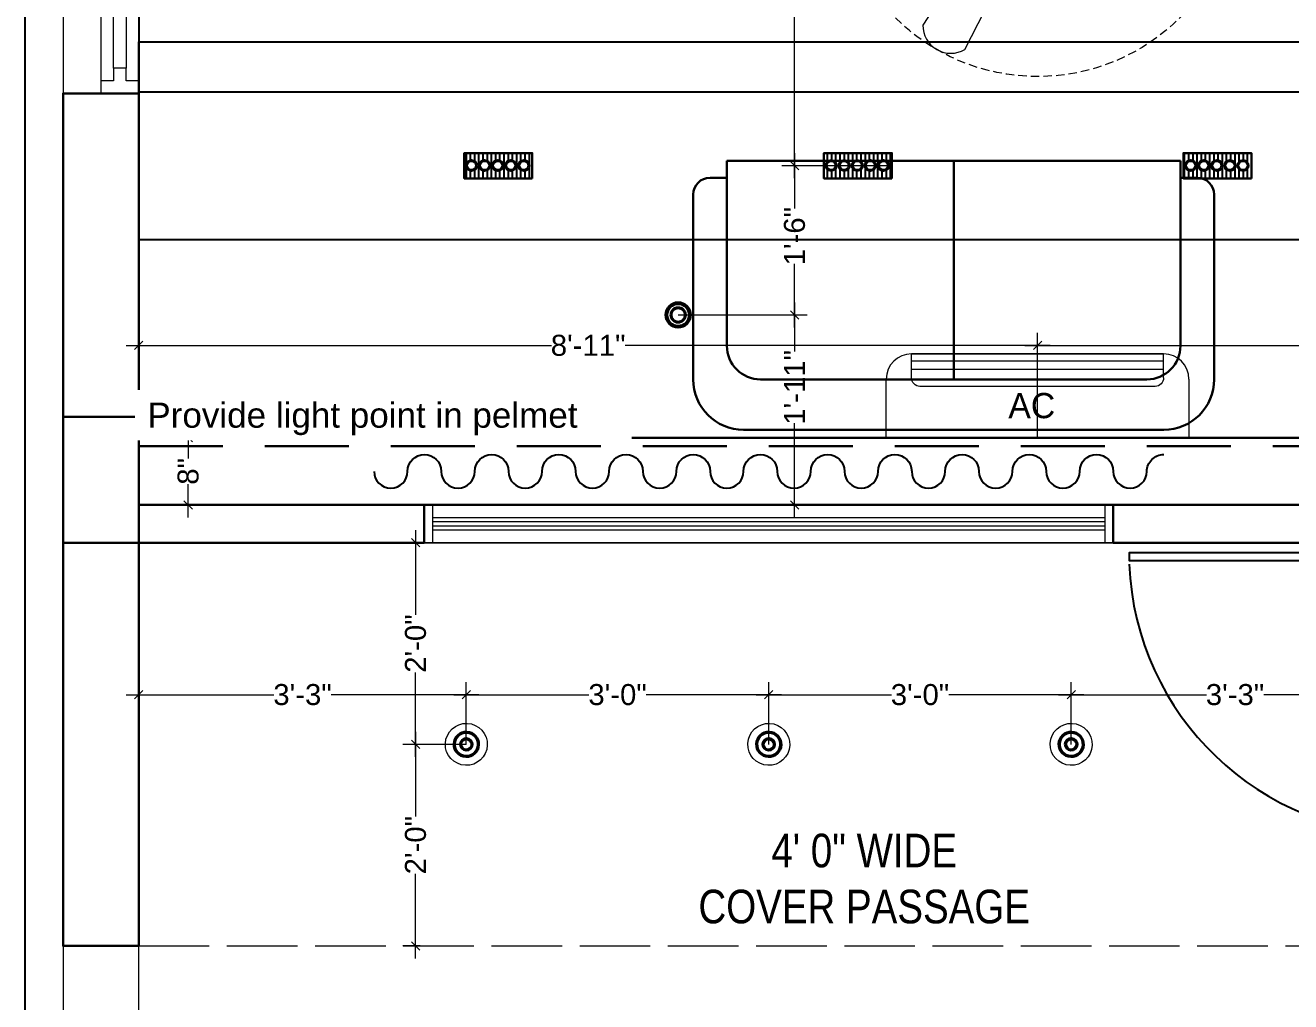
# Model space of a CAD drawing. Header units: millimetres. Extents: x 145796 to 148307, y -176303 to -174465.
# Drawn here: x 146869.1 to 147019.7, y -176071.8 to -175955.5 of the extents above; entities that cross this region are included whole.
import ezdxf

# ---------------------------------------------------------------- set-up
doc = ezdxf.new("R2010")
doc.units = ezdxf.units.MM
doc.header["$MEASUREMENT"] = 0
doc.header["$PDMODE"] = 2
for name, pattern in [('ACAD_ISO02W100', [15, 12, -3]), ('DASHED', [0.75, 0.5, -0.25]), ('DASHEDX2', [1.5, 1, -0.5])]:
    doc.linetypes.add(name, pattern=pattern)
doc.layers.get('Defpoints').update_dxf_attribs({"color": 220})
doc.layers.add('AR DOOR', color=40, linetype='Continuous')
doc.layers.add('AR ELE-5', color=134, linetype='Continuous')
for name, color, linetype, lineweight in [('COLUMN', 1, 'Continuous', 30), ('dim05', 1, 'Continuous', 13), ('Electrical', 84, 'Continuous', 30), ('FALSE CEILING', 6, 'Continuous', 30), ('FIRST FLOOR ( DW_RAIL )', 7, 'Continuous', 9), ('FIRST FLOOR ( TEXT )', 7, 'Continuous', 9), ('FUR1', 1, 'Continuous', 0), ('FURNITURE', 32, 'Continuous', 9), ('SECOND FLOOR', 7, 'Continuous', 9), ('SECOND FLOOR  ( PLINE )', 251, 'Continuous', 30), ('SECOND FLOOR ( DW_RAIL )', 7, 'Continuous', 9), ('Text', 7, 'Continuous', 15), ('wall', 7, 'Continuous', 30), ('XX~SLAB ( BEAM )~ ( DIM )', 7, 'Continuous', 9)]:
    doc.layers.add(name, color=color, linetype=linetype, lineweight=lineweight)
doc.layers.add('hatch', color=250, linetype='Continuous', lineweight=9, transparency=0.5)
doc.layers.add('XX~SLAB ( PLINE )', color=251, linetype='Continuous', plot=False)
doc.styles.add('Aerial', font='arial.ttf')
doc.styles.add('KATHA', font='swissc.ttf')
doc.styles.add('style4', font='ARIALN.TTF')
doc.styles.add('TEXT', font='eurr____.ttf')
doc.dimstyles.new('Cn_BT_9 ( BOLD )', dxfattribs={"dimtxt": 2.5, "dimasz": 1, "dimexe": 1.5, "dimexo": 0, "dimgap": 0.09, "dimtad": 0, "dimdec": 0, "dimzin": 3, "dimdsep": 46, "dimlunit": 4, "dimtxsty": 'Aerial', "dimblk": 'OBLIQUE', "dimcen": 0.09, "dimdle": 1.5, "dimclrd": 1, "dimclre": 1, "dimclrt": 5, "dimadec": 0, "dimazin": 0, "dimtfac": 0.75, "dimtdec": 0, "dimtofl": 0, "dimtmove": 0, "dimatfit": 3, "dimldrblk": 'OBLIQUE', "dimfxl": 0, "dimtolj": 1, "dimtzin": 0, "dimlwd": 15, "dimlwe": 15, "dimarcsym": 0})

# ---------------------------------------------------------------- blocks, each defined once
blk = doc.blocks.new('ceiling')
at = {"layer": 'FURNITURE', "color": 9, "lineweight": 30, "true_color": 0xc7c8ca}
for p, q in [((142969.89, -176977.47, -0.13), (142969.89, -176955.47, -0.13)), ((142969.89, -176955.47, -0.13), (143023.89, -176955.47, -0.13)), ((142996.89, -176955.47, -0.13), (142996.89, -176981.47, -0.13)), ((143023.89, -176955.47, -0.13), (143023.89, -176977.47, -0.13)), ((143023.89, -176955.47, -0.13), (143023.89, -176957.47, -0.13)), ((142967.89, -176957.47, -0.13), (142969.89, -176957.47, -0.13)), ((143023.89, -176957.47, -0.13), (143025.89, -176957.47, -0.13)), ((142965.89, -176981.47, -0.13), (142965.89, -176959.47, -0.13)), ((143027.89, -176959.47, -0.13), (143027.89, -176981.47, -0.13)), ((143019.89, -176981.47, -0.13), (142973.89, -176981.47, -0.13)), ((143021.89, -176987.47, -0.13), (142971.89, -176987.47, -0.13))]:
    blk.add_line(p, q, dxfattribs=at)
at = {"layer": 'FURNITURE', "color": 3, "linetype": 'DASHEDX2', "lineweight": 30, "ltscale": 10}
blk.add_line((142899.89, -176989.42, -0.13), (143113.89, -176989.42, -0.13), dxfattribs=at)
at = {"layer": 'FURNITURE', "color": 9, "lineweight": 30, "ltscale": 10, "true_color": 0xc7c8ca}
blk.add_lwpolyline([(143113.89, -176996.42), (143113.89, -176988.42), (142899.89, -176988.42), (142899.89, -176996.42)], close=True, dxfattribs=at)
at = {"layer": 'FURNITURE', "color": 9, "lineweight": 25, "true_color": 0xc7c8ca, "elevation": -0.13}
blk.add_lwpolyline([(142927.89, -176992.42, 1), (142931.89, -176992.42, -1), (142935.89, -176992.42, 1), (142939.89, -176992.42, -1), (142943.89, -176992.42, 1), (142947.89, -176992.42, -1), (142951.89, -176992.42, 1), (142955.89, -176992.42, -1), (142959.89, -176992.42, 1), (142963.89, -176992.42, -1), (142967.89, -176992.42, 1), (142971.89, -176992.42, -1), (142975.89, -176992.42, 1), (142979.89, -176992.42, -1), (142983.89, -176992.42, 1), (142987.89, -176992.42, -1), (142991.89, -176992.42, 1), (142995.89, -176992.42, -1), (142999.89, -176992.42, 1), (143003.89, -176992.42, -1), (143007.89, -176992.42, 1), (143011.89, -176992.42, -1), (143015.89, -176992.42, 1), (143019.89, -176992.42, -0.414214), (143021.89, -176990.42, -0.414214)], format="xyb", dxfattribs=at)
at = {"layer": 'FURNITURE', "color": 9, "lineweight": 30, "true_color": 0xc7c8ca}
for centre, radius, start, end in [((142967.89, -176959.47, -0.13), 2, 90, 180), ((143025.89, -176959.47, -0.13), 2, 0, 90), ((142973.89, -176977.47, -0.13), 4, 180, 270), ((143019.89, -176977.47, -0.13), 4, 270, 0), ((142971.89, -176981.47, -0.13), 6, 180, 270), ((143021.89, -176981.47, -0.13), 6, 270, 0)]:
    blk.add_arc(centre, radius, start, end, dxfattribs=at)
blk = doc.blocks.new('*U19')
for points in [[(0, 0), (0, 1120), (-30, 1120), (-30, 0)], [(40, 0), (0, 0), (0, -30), (-10, -30), (-10, -100), (40, -100)], [(-1160, 0), (-1120, 0), (-1120, -30), (-1110, -30), (-1110, -100), (-1160, -100)]]:
    blk.add_lwpolyline(points, close=True)
at = {"layer": 'AR ELE-5', "linetype": 'ByBlock', "ltscale": 15}
blk.add_arc((1.6, -0.7), 1121.6, 92.373, 179.9653, dxfattribs=at)
blk = doc.blocks.new('_Oblique')
at = {"layer": 'wall', "color": 0, "lineweight": -2}
blk.add_line((-0.5, -0.5), (0.5, 0.5), dxfattribs=at)
blk = doc.blocks.new('*D212')
at = {"layer": 'Defpoints', "color": 0, "ltscale": 10, "transparency": 16777216}
for p in [(146886.2, -176004.64, -0.13), (146886.2, -176012.64, -0.13), (146888.51, -176012.64)]:
    blk.add_point(p, dxfattribs=at)
at = {"layer": 'FURNITURE', "color": 1, "lineweight": 15, "ltscale": 10, "transparency": 16777216}
for p, q in [((146888.51, -176003.14), (146888.51, -176007.11)), ((146886.2, -176004.64), (146890.01, -176004.64)), ((146888.51, -176014.14), (146888.51, -176010.17)), ((146886.2, -176012.64), (146890.01, -176012.64))]:
    blk.add_line(p, q, dxfattribs=at)
for p, rotation in [((146888.51, -176004.64), 90), ((146888.51, -176012.64), 270)]:
    blk.add_blockref('_Oblique', p, dxfattribs=dict(at, rotation=rotation))
at = {"layer": 'FURNITURE', "color": 5, "lineweight": 30, "ltscale": 10, "transparency": 16777216, "insert": (146888.51, -176008.64), "char_height": 2.5, "attachment_point": 5, "rotation": 90, "style": 'Aerial'}
blk.add_mtext('\\A1;8"', dxfattribs=at)
blk = doc.blocks.new('w')
at = {"layer": 'Electrical', "lineweight": 25, "true_color": 0x000000}
h = blk.add_hatch(dxfattribs=at)
h.set_pattern_fill('ANSI31', color=18, scale=4, angle=225)
h.set_pattern_definition([(270, (3371208.62173, -539867.7139), (0.5, -2e-16), [])])
h.paths.add_polyline_path([(3358215.1, -518899.88), (3358215.97, -518898.83, -0.675401), (3358216.43, -518897.69, -0.15536), (3358216.81, -518897.81), (3358217.43, -518897.06), (3358217.43, -518896.88), (3358209.34, -518896.88), (3358209.34, -518899.88)])
h.paths.add_polyline_path([(3358210.2, -518899.01, -1), (3358210.2, -518897.69, -1)], flags=16)
h.paths.add_polyline_path([(3358211.76, -518897.69, -1), (3358211.76, -518899.01, -1)], flags=16)
h.paths.add_polyline_path([(3358210.2, -518898.88, -1), (3358210.2, -518897.82, -1)], flags=0)
h.paths.add_polyline_path([(3358211.76, -518897.82, -1), (3358211.76, -518898.88, -1)], flags=0)
h.paths.add_polyline_path([(3358213.32, -518897.69, -1), (3358213.32, -518899.01, -1)], flags=16)
h.paths.add_polyline_path([(3358213.32, -518897.82, -1), (3358213.32, -518898.88, -1)], flags=0)
h.paths.add_polyline_path([(3358214.87, -518897.69, -1), (3358214.87, -518899.01, -1)], flags=16)
h.paths.add_polyline_path([(3358214.87, -518897.82, -1), (3358214.87, -518898.88, -1)], flags=0)
h.paths.add_polyline_path([(3358215.97, -518898.83), (3358215.1, -518899.88), (3358217.43, -518899.88), (3358217.43, -518897.06), (3358216.81, -518897.81, -0.731062), (3358216.43, -518899.01, -0.193744)], flags=17)
at = {"layer": 'Electrical', "color": 240, "true_color": 0xed1f24}
blk.add_lwpolyline([(3358217.43, -518899.88), (3358209.34, -518899.88), (3358209.34, -518896.88), (3358217.43, -518896.88)], close=True, dxfattribs=at)
at = {"layer": 'Electrical', "color": 18, "lineweight": 25, "true_color": 0x000000}
for centre, radius in [((3358210.2, -518898.35), 0.662), ((3358210.2, -518898.35), 0.53), ((3358211.76, -518898.35), 0.662), ((3358211.76, -518898.35), 0.53), ((3358213.32, -518898.35), 0.662), ((3358213.32, -518898.35), 0.53), ((3358214.87, -518898.35), 0.662), ((3358214.87, -518898.35), 0.53), ((3358216.43, -518898.35), 0.662), ((3358216.43, -518898.35), 0.53)]:
    blk.add_circle(centre, radius, dxfattribs=at)
blk = doc.blocks.new('AC PLAN')
at = {"layer": 'Electrical', "lineweight": 15}
for p, q in [((1311.48, 1908.44), (1311.48, 1944.46)), ((1311.48, 1944.46), (1318.46, 1944.46)), ((1317.6, 1912.45), (1317.6, 1940.45)), ((1318.6, 1941.45), (1321.47, 1941.45)), ((1319.61, 1911.45), (1319.61, 1941.45)), ((1320.61, 1911.45), (1320.61, 1941.45)), ((1321.47, 1941.45), (1321.47, 1911.45)), ((1321.47, 1911.45), (1321.47, 1941.45)), ((1318.6, 1911.45), (1321.47, 1911.45)), ((1321.47, 1911.45), (1321.47, 1911.45)), ((1318.46, 1908.44), (1311.48, 1908.44))]:
    blk.add_line(p, q, dxfattribs=at)
for centre, start, end in [((1318.46, 1941.45), 0, 90), ((1318.46, 1911.45), 270, 0)]:
    blk.add_arc(centre, 3.01, start, end, dxfattribs=at)
at = {"layer": 'Electrical', "lineweight": 15, "extrusion": (0, 0, -1)}
for centre, start_param, end_param in [((1318.6, 1940.45), -0.785398, 0.785398), ((1318.6, 1912.45), 3.926991, 5.497787)]:
    blk.add_ellipse(centre, major_axis=(-0.71, 0.71), ratio=1, start_param=start_param, end_param=end_param, dxfattribs=at)
at = {"layer": 'Text', "style": 'TEXT'}
blk.add_text('AC', height=3, rotation=270, dxfattribs=at).set_placement((1313.81, 1929.93))
blk = doc.blocks.new('fan plan')
at = {"layer": 'Electrical', "lineweight": 15, "ltscale": 20}
for p, q in [((4593.5, 3687.63), (4594.38, 3670.64)), ((4598.38, 3670.64), (4599.27, 3687.63)), ((4595.88, 3669.78), (4595.88, 3673.02)), ((4596.88, 3673), (4596.88, 3669.78)), ((4590.77, 3664.38), (4575.61, 3656.65)), ((4589.48, 3661.9), (4592.26, 3663.51)), ((4600.5, 3663.51), (4603.31, 3661.89)), ((4617.15, 3656.65), (4601.99, 3664.38)), ((4592.76, 3662.64), (4589.95, 3661.02)), ((4602.79, 3661.04), (4600, 3662.64)), ((4578.5, 3651.66), (4592.77, 3660.92)), ((4599.99, 3660.92), (4614.26, 3651.66))]:
    blk.add_line(p, q, dxfattribs=at)
at = {"layer": 'Electrical', "linetype": 'DASHED', "lineweight": 15, "ltscale": 2}
blk.add_circle((4596.38, 3665.31), 24, dxfattribs=at)
at = {"layer": 'Electrical', "lineweight": 15, "ltscale": 20}
for centre, major_axis, start_param, end_param in [((4596.38, 3686), (2.34, 2.34), -0.272136, 1.842967), ((4596.38, 3672.83), (0.376, 0.376), -0.465536, 1.983618), ((4596.38, 3668.39), (1.71, -1.71), 2.565057, 2.951308), ((4596.38, 3668.39), (1.71, 1.71), 0.19032, 0.57657), ((4596.38, 3665.31), (3.18, -3.18), 3.14161, 9.424795), ((4596.38, 3665.31), (2.83, -2.83), 1.749190548672175e-05, 6.283202799085073), ((4594.85, 3670.9), (0.382, 0.382), 2.863014, 4.257784), ((4597.91, 3670.9), (0.382, -0.382), 5.167028, 6.561799), ((4596.38, 3665.31), (0.707, 0.707), 1.570814, 7.853999), ((4590.78, 3663.84), (0.382, -0.382), 0.978238, 2.373008), ((4593.72, 3663.77), (1.71, -1.71), 3.855511, 4.241762), ((4599.05, 3663.77), (1.71, 1.71), 5.183051, 5.569301), ((4601.98, 3663.84), (0.382, -0.382), 2.339416, 3.734186), ((4589.87, 3661.55), (0.376, -0.376), 3.199655, 5.648809), ((4593.72, 3663.77), (1.71, -1.71), 4.659452, 5.045703), ((4599.05, 3663.77), (1.71, 1.71), 4.37911, 4.765361), ((4602.9, 3661.56), (0.376, 0.376), 3.723254, 6.172408), ((4592.31, 3661.2), (0.382, 0.382), -1.325776, 0.068994), ((4600.46, 3661.2), (0.382, -0.382), 3.072633, 4.467404), ((4578.47, 3654.97), (2.34, -2.34), 3.393055, 5.508159), ((4614.3, 3654.97), (2.34, -2.34), 5.48745, 7.602554)]:
    blk.add_ellipse(centre, major_axis=major_axis, ratio=1, start_param=start_param, end_param=end_param, dxfattribs=at)
blk = doc.blocks.new('*D199')
at = {"layer": 'Defpoints', "color": 0, "ltscale": 10, "transparency": 16777216}
for p in [(146972.27, -175903.02, -0.88), (146960.69, -175972.25), (146972.27, -175972.25, -0.88)]:
    blk.add_point(p, dxfattribs=at)
at = {"layer": 'FURNITURE', "color": 1, "lineweight": 15, "ltscale": 10, "transparency": 16777216}
for p, q in [((146960.69, -175901.52), (146960.69, -175934.23)), ((146972.27, -175903.02), (146959.19, -175903.02)), ((146960.69, -175973.75), (146960.69, -175941.05)), ((146972.27, -175972.25), (146959.19, -175972.25))]:
    blk.add_line(p, q, dxfattribs=at)
for p, rotation in [((146960.69, -175903.02), 90), ((146960.69, -175972.25), 270)]:
    blk.add_blockref('_Oblique', p, dxfattribs=dict(at, rotation=rotation))
at = {"layer": 'FURNITURE', "color": 5, "ltscale": 10, "transparency": 16777216, "insert": (146960.69, -175937.64), "char_height": 2.5, "attachment_point": 5, "rotation": 90, "style": 'Aerial'}
blk.add_mtext('\\A1;5\'-9"', dxfattribs=at)
blk = doc.blocks.new('*D200')
at = {"layer": 'Defpoints', "color": 0, "ltscale": 10, "transparency": 16777216}
for p in [(146946.82, -175990.02, -0.88), (146960.69, -176012.64), (146968.22, -176012.64, -0.13)]:
    blk.add_point(p, dxfattribs=at)
at = {"layer": 'FURNITURE', "color": 1, "lineweight": 15, "ltscale": 10, "transparency": 16777216}
for p, q in [((146960.69, -175988.52), (146960.69, -175994.37)), ((146946.82, -175990.02), (146962.19, -175990.02)), ((146960.69, -176014.14), (146960.69, -176002.9)), ((146968.22, -176012.64), (146959.19, -176012.64))]:
    blk.add_line(p, q, dxfattribs=at)
for p, rotation in [((146960.69, -175990.02), 90), ((146960.69, -176012.64), 270)]:
    blk.add_blockref('_Oblique', p, dxfattribs=dict(at, rotation=rotation))
at = {"layer": 'FURNITURE', "color": 5, "ltscale": 10, "transparency": 16777216, "insert": (146960.69, -175998.64), "char_height": 2.5, "attachment_point": 5, "rotation": 90, "style": 'Aerial'}
blk.add_mtext('\\A1;1\'-11"', dxfattribs=at)
blk = doc.blocks.new('3we')
at = {"layer": 'Electrical', "color": 18, "ltscale": 8, "true_color": 0x000000}
for radius in [1.5, 1.3, 0.904, 0.804]:
    blk.add_circle((56069.75, 46700.94), radius, dxfattribs=at)
blk = doc.blocks.new('*D208')
at = {"layer": 'Defpoints', "color": 0, "ltscale": 10, "transparency": 16777216}
for p in [(146972.27, -175972.25, -0.88), (146946.82, -175990.02), (146960.69, -175990.02)]:
    blk.add_point(p, dxfattribs=at)
at = {"layer": 'FURNITURE', "color": 1, "lineweight": 15, "ltscale": 10, "transparency": 16777216}
for p, q in [((146960.69, -175970.75), (146960.69, -175977.35)), ((146972.27, -175972.25), (146959.19, -175972.25)), ((146960.69, -175991.52), (146960.69, -175983.94)), ((146946.82, -175990.02), (146962.19, -175990.02))]:
    blk.add_line(p, q, dxfattribs=at)
for p, rotation in [((146960.69, -175972.25), 90), ((146960.69, -175990.02), 270)]:
    blk.add_blockref('_Oblique', p, dxfattribs=dict(at, rotation=rotation))
at = {"layer": 'FURNITURE', "color": 5, "ltscale": 10, "transparency": 16777216, "insert": (146960.69, -175980.64), "char_height": 2.5, "attachment_point": 5, "rotation": 90, "style": 'Aerial'}
blk.add_mtext('\\A1;1\'-6"', dxfattribs=at)
blk = doc.blocks.new('*D210')
at = {"layer": 'Defpoints', "color": 0, "ltscale": 10, "transparency": 16777216}
for p in [(146882.62, -175993.65), (146882.62, -176004.64, -0.13), (146989.62, -176004.64, -0.13)]:
    blk.add_point(p, dxfattribs=at)
at = {"layer": 'FURNITURE', "color": 1, "lineweight": 15, "ltscale": 10, "transparency": 16777216}
for p, q in [((146882.62, -176004.64), (146882.62, -175992.15)), ((146989.62, -176004.64), (146989.62, -175992.15)), ((146881.12, -175993.65), (146931.74, -175993.65)), ((146991.12, -175993.65), (146940.51, -175993.65))]:
    blk.add_line(p, q, dxfattribs=at)
at = {"layer": 'FURNITURE', "color": 1, "lineweight": 15, "ltscale": 10, "transparency": 16777216, "rotation": 180}
blk.add_blockref('_Oblique', (146882.62, -175993.65), dxfattribs=at)
at = {"layer": 'FURNITURE', "color": 1, "lineweight": 15, "ltscale": 10, "transparency": 16777216}
blk.add_blockref('_Oblique', (146989.62, -175993.65), dxfattribs=at)
at = {"layer": 'FURNITURE', "color": 5, "ltscale": 10, "transparency": 16777216, "insert": (146936.12, -175993.65), "char_height": 2.5, "attachment_point": 5, "style": 'Aerial'}
blk.add_mtext('\\A1;8\'-11"', dxfattribs=at)
blk = doc.blocks.new('*D211')
at = {"layer": 'Defpoints', "color": 0, "ltscale": 10, "transparency": 16777216}
for p in [(147096.62, -175993.65), (146989.62, -176004.64, -0.13), (147096.62, -176004.64)]:
    blk.add_point(p, dxfattribs=at)
at = {"layer": 'FURNITURE', "color": 1, "lineweight": 15, "ltscale": 10, "transparency": 16777216}
for p, q in [((146989.62, -176004.64), (146989.62, -175992.15)), ((147096.62, -176004.64), (147096.62, -175992.15)), ((146988.12, -175993.65), (147038.74, -175993.65)), ((147098.12, -175993.65), (147047.51, -175993.65))]:
    blk.add_line(p, q, dxfattribs=at)
at = {"layer": 'FURNITURE', "color": 1, "lineweight": 15, "ltscale": 10, "transparency": 16777216, "rotation": 180}
blk.add_blockref('_Oblique', (146989.62, -175993.65), dxfattribs=at)
at = {"layer": 'FURNITURE', "color": 1, "lineweight": 15, "ltscale": 10, "transparency": 16777216}
blk.add_blockref('_Oblique', (147096.62, -175993.65), dxfattribs=at)
at = {"layer": 'FURNITURE', "color": 5, "ltscale": 10, "transparency": 16777216, "insert": (147043.12, -175993.65), "char_height": 2.5, "attachment_point": 5, "style": 'Aerial'}
blk.add_mtext('\\A1;8\'-11"', dxfattribs=at)
blk = doc.blocks.new('e')
at = {"layer": 'Electrical', "color": 5, "lineweight": 5, "ltscale": 8}
blk.add_ellipse((3359159.59, -519086.24), major_axis=(1.69, -1.84), ratio=1, start_param=-0.785398, end_param=5.497787, dxfattribs=at)
at = {"layer": 'Electrical', "color": 5, "ltscale": 8}
for major_axis, start_param, end_param in [((1.02, -1.1), -0.785398, 5.497787), ((-1.01, -0.93), 0.785398, 7.068583), ((-0.544, -0.501), 0.785398, 7.068583), ((-0.453, -0.417), 0.785398, 7.068583)]:
    blk.add_ellipse((3359159.59, -519086.24), major_axis=major_axis, ratio=1, start_param=start_param, end_param=end_param, dxfattribs=at)
blk = doc.blocks.new('*D338')
at = {"layer": 'Defpoints', "color": 0, "ltscale": 10, "transparency": 16777216}
for p in [(146882.62, -176035.57, -0.13), (146921.62, -176035.23), (146921.62, -176041.14, -0.13)]:
    blk.add_point(p, dxfattribs=at)
at = {"layer": 'FURNITURE', "color": 1, "lineweight": 15, "ltscale": 10, "transparency": 16777216}
for p, q in [((146882.62, -176035.57), (146882.62, -176033.73)), ((146921.62, -176041.14), (146921.62, -176033.73)), ((146881.12, -176035.23), (146898.71, -176035.23)), ((146923.12, -176035.23), (146905.54, -176035.23))]:
    blk.add_line(p, q, dxfattribs=at)
at = {"layer": 'FURNITURE', "color": 1, "lineweight": 15, "ltscale": 10, "transparency": 16777216, "rotation": 180}
blk.add_blockref('_Oblique', (146882.62, -176035.23), dxfattribs=at)
at = {"layer": 'FURNITURE', "color": 1, "lineweight": 15, "ltscale": 10, "transparency": 16777216}
blk.add_blockref('_Oblique', (146921.62, -176035.23), dxfattribs=at)
at = {"layer": 'FURNITURE', "color": 5, "ltscale": 10, "transparency": 16777216, "insert": (146902.12, -176035.23), "char_height": 2.5, "attachment_point": 5, "style": 'Aerial'}
blk.add_mtext('\\A1;3\'-3"', dxfattribs=at)
blk = doc.blocks.new('*D339')
at = {"layer": 'Defpoints', "color": 0, "ltscale": 10, "transparency": 16777216}
for p in [(146957.62, -176035.23), (146921.62, -176041.14, -0.13), (146957.62, -176041.14, -0.13)]:
    blk.add_point(p, dxfattribs=at)
at = {"layer": 'FURNITURE', "color": 1, "lineweight": 15, "ltscale": 10, "transparency": 16777216}
for p, q in [((146921.62, -176041.14), (146921.62, -176033.73)), ((146957.62, -176041.14), (146957.62, -176033.73)), ((146920.12, -176035.23), (146936.21, -176035.23)), ((146959.12, -176035.23), (146943.04, -176035.23))]:
    blk.add_line(p, q, dxfattribs=at)
at = {"layer": 'FURNITURE', "color": 1, "lineweight": 15, "ltscale": 10, "transparency": 16777216, "rotation": 180}
blk.add_blockref('_Oblique', (146921.62, -176035.23), dxfattribs=at)
at = {"layer": 'FURNITURE', "color": 1, "lineweight": 15, "ltscale": 10, "transparency": 16777216}
blk.add_blockref('_Oblique', (146957.62, -176035.23), dxfattribs=at)
at = {"layer": 'FURNITURE', "color": 5, "ltscale": 10, "transparency": 16777216, "insert": (146939.62, -176035.23), "char_height": 2.5, "attachment_point": 5, "style": 'Aerial'}
blk.add_mtext('\\A1;3\'-0"', dxfattribs=at)
blk = doc.blocks.new('*D340')
at = {"layer": 'Defpoints', "color": 0, "ltscale": 10, "transparency": 16777216}
for p in [(146993.62, -176035.23), (146957.62, -176041.14, -0.13), (146993.62, -176041.14, -0.13)]:
    blk.add_point(p, dxfattribs=at)
at = {"layer": 'FURNITURE', "color": 1, "lineweight": 15, "ltscale": 10, "transparency": 16777216}
for p, q in [((146957.62, -176041.14), (146957.62, -176033.73)), ((146993.62, -176041.14), (146993.62, -176033.73)), ((146956.12, -176035.23), (146972.21, -176035.23)), ((146995.12, -176035.23), (146979.04, -176035.23))]:
    blk.add_line(p, q, dxfattribs=at)
at = {"layer": 'FURNITURE', "color": 1, "lineweight": 15, "ltscale": 10, "transparency": 16777216, "rotation": 180}
blk.add_blockref('_Oblique', (146957.62, -176035.23), dxfattribs=at)
at = {"layer": 'FURNITURE', "color": 1, "lineweight": 15, "ltscale": 10, "transparency": 16777216}
blk.add_blockref('_Oblique', (146993.62, -176035.23), dxfattribs=at)
at = {"layer": 'FURNITURE', "color": 5, "ltscale": 10, "transparency": 16777216, "insert": (146975.62, -176035.23), "char_height": 2.5, "attachment_point": 5, "style": 'Aerial'}
blk.add_mtext('\\A1;3\'-0"', dxfattribs=at)
blk = doc.blocks.new('*D341')
at = {"layer": 'Defpoints', "color": 0, "ltscale": 10, "transparency": 16777216}
for p in [(147032.62, -176035.23), (147032.62, -176038.78, -0.13), (146993.62, -176041.14, -0.13)]:
    blk.add_point(p, dxfattribs=at)
at = {"layer": 'FURNITURE', "color": 1, "lineweight": 15, "ltscale": 10, "transparency": 16777216}
for p, q in [((146993.62, -176041.14), (146993.62, -176033.73)), ((147032.62, -176038.78), (147032.62, -176033.73)), ((146992.12, -176035.23), (147009.71, -176035.23)), ((147034.12, -176035.23), (147016.54, -176035.23))]:
    blk.add_line(p, q, dxfattribs=at)
at = {"layer": 'FURNITURE', "color": 1, "lineweight": 15, "ltscale": 10, "transparency": 16777216, "rotation": 180}
blk.add_blockref('_Oblique', (146993.62, -176035.23), dxfattribs=at)
at = {"layer": 'FURNITURE', "color": 1, "lineweight": 15, "ltscale": 10, "transparency": 16777216}
blk.add_blockref('_Oblique', (147032.62, -176035.23), dxfattribs=at)
at = {"layer": 'FURNITURE', "color": 5, "ltscale": 10, "transparency": 16777216, "insert": (147013.12, -176035.23), "char_height": 2.5, "attachment_point": 5, "style": 'Aerial'}
blk.add_mtext('\\A1;3\'-3"', dxfattribs=at)
blk = doc.blocks.new('*D342')
at = {"layer": 'Defpoints', "color": 0, "ltscale": 10, "transparency": 16777216}
for p in [(146915.84, -176017.14, -0.13), (146915.58, -176041.14), (146921.62, -176041.14)]:
    blk.add_point(p, dxfattribs=at)
at = {"layer": 'FURNITURE', "color": 1, "lineweight": 15, "ltscale": 10, "transparency": 16777216}
for p, q in [((146915.58, -176015.64), (146915.58, -176025.71)), ((146915.84, -176017.14), (146914.08, -176017.14)), ((146915.58, -176042.64), (146915.58, -176032.57)), ((146921.62, -176041.14), (146914.08, -176041.14))]:
    blk.add_line(p, q, dxfattribs=at)
for p, rotation in [((146915.58, -176017.14), 90), ((146915.58, -176041.14), 270)]:
    blk.add_blockref('_Oblique', p, dxfattribs=dict(at, rotation=rotation))
at = {"layer": 'FURNITURE', "color": 5, "ltscale": 10, "transparency": 16777216, "insert": (146915.58, -176029.14), "char_height": 2.5, "attachment_point": 5, "rotation": 90, "style": 'Aerial'}
blk.add_mtext('\\A1;2\'-0"', dxfattribs=at)
blk = doc.blocks.new('*D343')
at = {"layer": 'Defpoints', "color": 0, "ltscale": 10, "transparency": 16777216}
for p in [(146921.62, -176041.14), (146915.58, -176065.14), (146916.13, -176065.14, -0.13)]:
    blk.add_point(p, dxfattribs=at)
at = {"layer": 'FURNITURE', "color": 1, "lineweight": 15, "ltscale": 10, "transparency": 16777216}
for p, q in [((146915.58, -176039.64), (146915.58, -176049.71)), ((146921.62, -176041.14), (146914.08, -176041.14)), ((146915.58, -176066.64), (146915.58, -176056.57)), ((146916.13, -176065.14), (146914.08, -176065.14))]:
    blk.add_line(p, q, dxfattribs=at)
for p, rotation in [((146915.58, -176041.14), 90), ((146915.58, -176065.14), 270)]:
    blk.add_blockref('_Oblique', p, dxfattribs=dict(at, rotation=rotation))
at = {"layer": 'FURNITURE', "color": 5, "ltscale": 10, "transparency": 16777216, "insert": (146915.58, -176053.14), "char_height": 2.5, "attachment_point": 5, "rotation": 90, "style": 'Aerial'}
blk.add_mtext('\\A1;2\'-0"', dxfattribs=at)

msp = doc.modelspace()

# ---------------------------------------------------------------- linework, layer by layer
at = {"layer": 'COLUMN', "elevation": -0.13}
msp.add_lwpolyline([(146873.62, -176002.14), (146882.62, -176002.14), (146882.62, -176017.14), (146873.62, -176017.14)], close=True, dxfattribs=at)
at = {"layer": 'FALSE CEILING', "lineweight": 25}
for points in [[(147096.62, -176004.64), (147096.62, -175862.64), (146882.62, -175862.64), (146882.62, -176004.64)], [(146882.62, -176004.64), (146882.62, -176012.64), (147096.62, -176012.64), (147096.62, -176004.64)]]:
    msp.add_lwpolyline(points, close=True, dxfattribs=at)
at = {"layer": 'FALSE CEILING', "lineweight": 25, "elevation": -0.88}
for points in [[(147096.62, -175957.49), (147096.62, -175963.49), (146882.62, -175963.49), (146882.62, -175957.49)], [(146882.62, -175963.49), (146882.62, -175981.02), (147096.62, -175981.02), (147096.62, -175963.49)]]:
    msp.add_lwpolyline(points, close=True, dxfattribs=at)
at = {"layer": 'FIRST FLOOR ( DW_RAIL )', "elevation": -0.13}
for points in [[(146917.62, -176017.14), (146917.62, -176012.64)], [(146997.62, -176012.64), (146997.62, -176017.14)]]:
    msp.add_lwpolyline(points, dxfattribs=at)
for points in [[(146917.62, -176014.14), (146997.62, -176014.14), (146997.62, -176014.64), (146917.62, -176014.64)], [(146917.62, -176015.14), (146997.62, -176015.14), (146997.62, -176015.64), (146917.62, -176015.64)]]:
    msp.add_lwpolyline(points, close=True, dxfattribs=at)
at = {"layer": 'SECOND FLOOR'}
for p, q in [((146873.62, -175858.14, -0.13), (146873.62, -176167.14, -0.13)), ((146882.62, -176012.64, -0.13), (146882.62, -175862.64, -0.13)), ((146882.62, -175963.64, -0.13), (146873.62, -175963.64, -0.13)), ((146882.62, -176012.64, -0.13), (146916.62, -176012.64, -0.13)), ((146916.62, -176017.14, -0.13), (146916.62, -176012.64, -0.13)), ((146998.62, -176012.64, -0.13), (147037.12, -176012.64, -0.13)), ((146998.62, -176017.14, -0.13), (146998.62, -176012.64, -0.13)), ((146882.62, -176017.14, -0.13), (147037.12, -176017.14, -0.13)), ((146882.62, -176167.14, -0.13), (146882.62, -176017.14, -0.13)), ((146882.62, -176065.14, -0.13), (146873.62, -176065.14, -0.13))]:
    msp.add_line(p, q, dxfattribs=at)
at = {"layer": 'SECOND FLOOR', "color": 1, "linetype": 'ACAD_ISO02W100', "ltscale": 0.7, "elevation": -0.13}
msp.add_lwpolyline([(146882.62, -176065.14), (147032.62, -176065.14)], dxfattribs=at)
at = {"layer": 'SECOND FLOOR  ( PLINE )', "elevation": -0.13}
for points in [[(146916.62, -176012.64), (146882.62, -176012.64), (146882.62, -175963.64), (146878.12, -175963.64), (146873.62, -175963.64), (146873.62, -176065.14), (146882.62, -176065.14), (146882.62, -176017.14), (146916.62, -176017.14)], [(147043.62, -176012.64), (146998.62, -176012.64), (146998.62, -176017.14), (147043.62, -176017.14)]]:
    msp.add_lwpolyline(points, close=True, dxfattribs=at)
at = {"layer": 'SECOND FLOOR ( DW_RAIL )', "elevation": -0.13}
msp.add_lwpolyline([(146882.62, -175963.64), (146882.62, -175962.14), (146881.12, -175962.14), (146881.12, -175960.64), (146879.62, -175960.64), (146879.62, -175913.64), (146881.12, -175913.64), (146881.12, -175912.14), (146882.62, -175912.14), (146882.62, -175910.64), (146878.12, -175910.64), (146878.12, -175912.14), (146879.62, -175912.14), (146879.62, -175913.64), (146881.12, -175913.64), (146881.12, -175960.64), (146879.62, -175960.64), (146879.62, -175962.14), (146878.12, -175962.14), (146878.12, -175963.64), (146882.62, -175963.64), (146882.62, -175910.64), (146878.12, -175910.64), (146878.12, -175963.64)], close=True, dxfattribs=at)
at = {"layer": 'XX~SLAB ( BEAM )~ ( DIM )'}
msp.add_line((146882.62, -176012.64, -0.13), (146891.62, -176012.64, -0.13), dxfattribs=at)
at = {"layer": 'XX~SLAB ( BEAM )~ ( DIM )', "elevation": -0.13}
msp.add_lwpolyline([(146916.62, -176012.64), (146998.62, -176012.64), (146998.62, -176017.14), (146916.62, -176017.14)], close=True, dxfattribs=at)
at = {"layer": 'XX~SLAB ( PLINE )', "elevation": -0.13}
msp.add_lwpolyline([(146869.12, -175858.14), (147274.12, -175858.14), (147274.12, -176167.14), (147265.12, -176167.14), (147245.32, -176167.14), (147204.98, -176167.14), (147179.62, -176167.14), (147032.62, -176167.14), (146959.38, -176167.14), (146869.12, -176167.14)], close=True, dxfattribs=at)

# ---------------------------------------------------------------- block references
at = {"layer": 'AR DOOR', "linetype": 'ByBlock', "lineweight": -2, "extrusion": (0, 0, -1), "xscale": -0.02999999999996949, "yscale": 0.02999999999996949, "zscale": -0.02999999999996949, "rotation": 270}
msp.add_blockref('*U19', (-147034.12, -176018.34, 0.13), dxfattribs=at)
at = {"layer": 'dim05'}
for name, p in [('3we', (90877.08, -222690.96, -1.01)), ('e', (-3212237.97, 343045.1, -0.13)), ('e', (-3212201.97, 343045.1, -0.13)), ('e', (-3212165.97, 343045.1, -0.13))]:
    msp.add_blockref(name, p, dxfattribs=at)
at = {"layer": 'FALSE CEILING', "lineweight": 25}
msp.add_blockref('ceiling', (3982.74, 983.78, -0.13), dxfattribs=at)
at = {"layer": 'FALSE CEILING', "lineweight": 5, "rotation": 270}
msp.add_blockref('fan plan', (143324.31, -171341.26, -1.13), dxfattribs=at)
at = {"layer": 'FURNITURE', "linetype": 'ByBlock', "lineweight": 15, "rotation": 90}
msp.add_blockref('AC PLAN', (148916.07, -177316.12, -0.25), dxfattribs=at)
at = {"layer": 'hatch', "lineweight": 30}
for p in [(-3211287.96, 342926.12, -1.63), (-3211245.16, 342926.12, -1.63), (-3211202.36, 342926.12, -1.63)]:
    msp.add_blockref('w', p, dxfattribs=at)

# ---------------------------------------------------------------- texts
at = {"layer": 'FIRST FLOOR ( TEXT )', "insert": (146968.98, -176057.14, -0.13), "char_height": 4, "attachment_point": 5, "style": 'KATHA'}
msp.add_mtext('4\' 0" WIDE \\PCOVER PASSAGE', dxfattribs=at)

# ---------------------------------------------------------------- dimensions: what is measured, and where the dimension line sits
at = {"layer": 'FURNITURE', "ltscale": 10}
for base, p1, p2, picture, middle in [((146960.69, -175972.25, -0.75), (146972.27, -175903.02, -1.63), (146972.27, -175972.25, -1.63), '*D199', (146960.69, -175937.64, -0.75)), ((146960.69, -175990.02, -0.75), (146972.27, -175972.25, -1.63), (146946.82, -175990.02, -0.75), '*D208', (146960.69, -175980.64, -0.75)), ((146960.69, -176012.64, -0.75), (146946.82, -175990.02, -1.63), (146968.22, -176012.64, -0.88), '*D200', (146960.69, -175998.64, -0.75))]:
    dim = msp.add_linear_dim(base=base, p1=p1, p2=p2, angle=90, dimstyle='Cn_BT_9 ( BOLD )', override={"dimtmove": 1}, dxfattribs=at)
    dim.commit()
    dim.dimension.update_dxf_attribs({"geometry": picture, "text_midpoint": middle, "dimtype": 160})
for base, p1, p2, picture, middle in [((146882.62, -175993.65, -0.75), (146989.62, -176004.64, -0.88), (146882.62, -176004.64, -0.88), '*D210', (146936.12, -175993.65, -0.75)), ((147096.62, -175993.65, -0.75), (146989.62, -176004.64, -0.88), (147096.62, -176004.64, -0.75), '*D211', (147043.12, -175993.65, -0.75)), ((146957.62, -176035.23), (146921.62, -176041.14, -0.13), (146957.62, -176041.14, -0.13), '*D339', (146939.62, -176035.23)), ((146993.62, -176035.23), (146957.62, -176041.14, -0.13), (146993.62, -176041.14, -0.13), '*D340', (146975.62, -176035.23)), ((147032.62, -176035.23), (146993.62, -176041.14, -0.13), (147032.62, -176038.78, -0.13), '*D341', (147013.12, -176035.23))]:
    dim = msp.add_linear_dim(base=base, p1=p1, p2=p2, dimstyle='Cn_BT_9 ( BOLD )', override={"dimtmove": 1}, dxfattribs=at)
    dim.commit()
    dim.dimension.update_dxf_attribs({"geometry": picture, "text_midpoint": middle})
at = {"layer": 'FURNITURE', "lineweight": 30, "ltscale": 10}
dim = msp.add_linear_dim(base=(146888.51, -176012.64, -0.13), p1=(146886.2, -176004.64, -0.25), p2=(146886.2, -176012.64, -0.25), angle=270, dimstyle='Cn_BT_9 ( BOLD )', dxfattribs=at)
dim.commit()
dim.dimension.update_dxf_attribs({"geometry": '*D212', "text_midpoint": (146888.51, -176008.64, -0.13)})
at = {"layer": 'FURNITURE', "ltscale": 10}
dim = msp.add_linear_dim(base=(146915.58, -176041.14), p1=(146915.84, -176017.14, -0.13), p2=(146921.62, -176041.14), angle=90, dimstyle='Cn_BT_9 ( BOLD )', dxfattribs=at)
dim.commit()
dim.dimension.update_dxf_attribs({"geometry": '*D342', "text_midpoint": (146915.58, -176029.14)})
dim = msp.add_linear_dim(base=(146921.62, -176035.23), p1=(146882.62, -176035.57, -0.13), p2=(146921.62, -176041.14, -0.13), dimstyle='Cn_BT_9 ( BOLD )', dxfattribs=at)
dim.commit()
dim.dimension.update_dxf_attribs({"geometry": '*D338', "text_midpoint": (146902.12, -176035.23)})
dim = msp.add_linear_dim(base=(146915.58, -176065.14), p1=(146921.62, -176041.14), p2=(146916.13, -176065.14, -0.13), angle=90, dimstyle='Cn_BT_9 ( BOLD )', override={"dimtmove": 1}, dxfattribs=at)
dim.commit()
dim.dimension.update_dxf_attribs({"geometry": '*D343', "text_midpoint": (146915.58, -176053.14)})

# ---------------------------------------------------------------- next in the draw order: texts
at = {"layer": 'FUR1', "color": 1, "insert": (146911.74, -176002.4, -0.25), "char_height": 2.9839, "width": 56.1722, "attachment_point": 5, "style": 'style4', "bg_fill": 2}
msp.add_mtext('\\A1;\\pxql;{\\fArial|b0|i0|c0|p34;Provide light point in pelmet}', dxfattribs=at)

doc.saveas('drawing.dxf')
